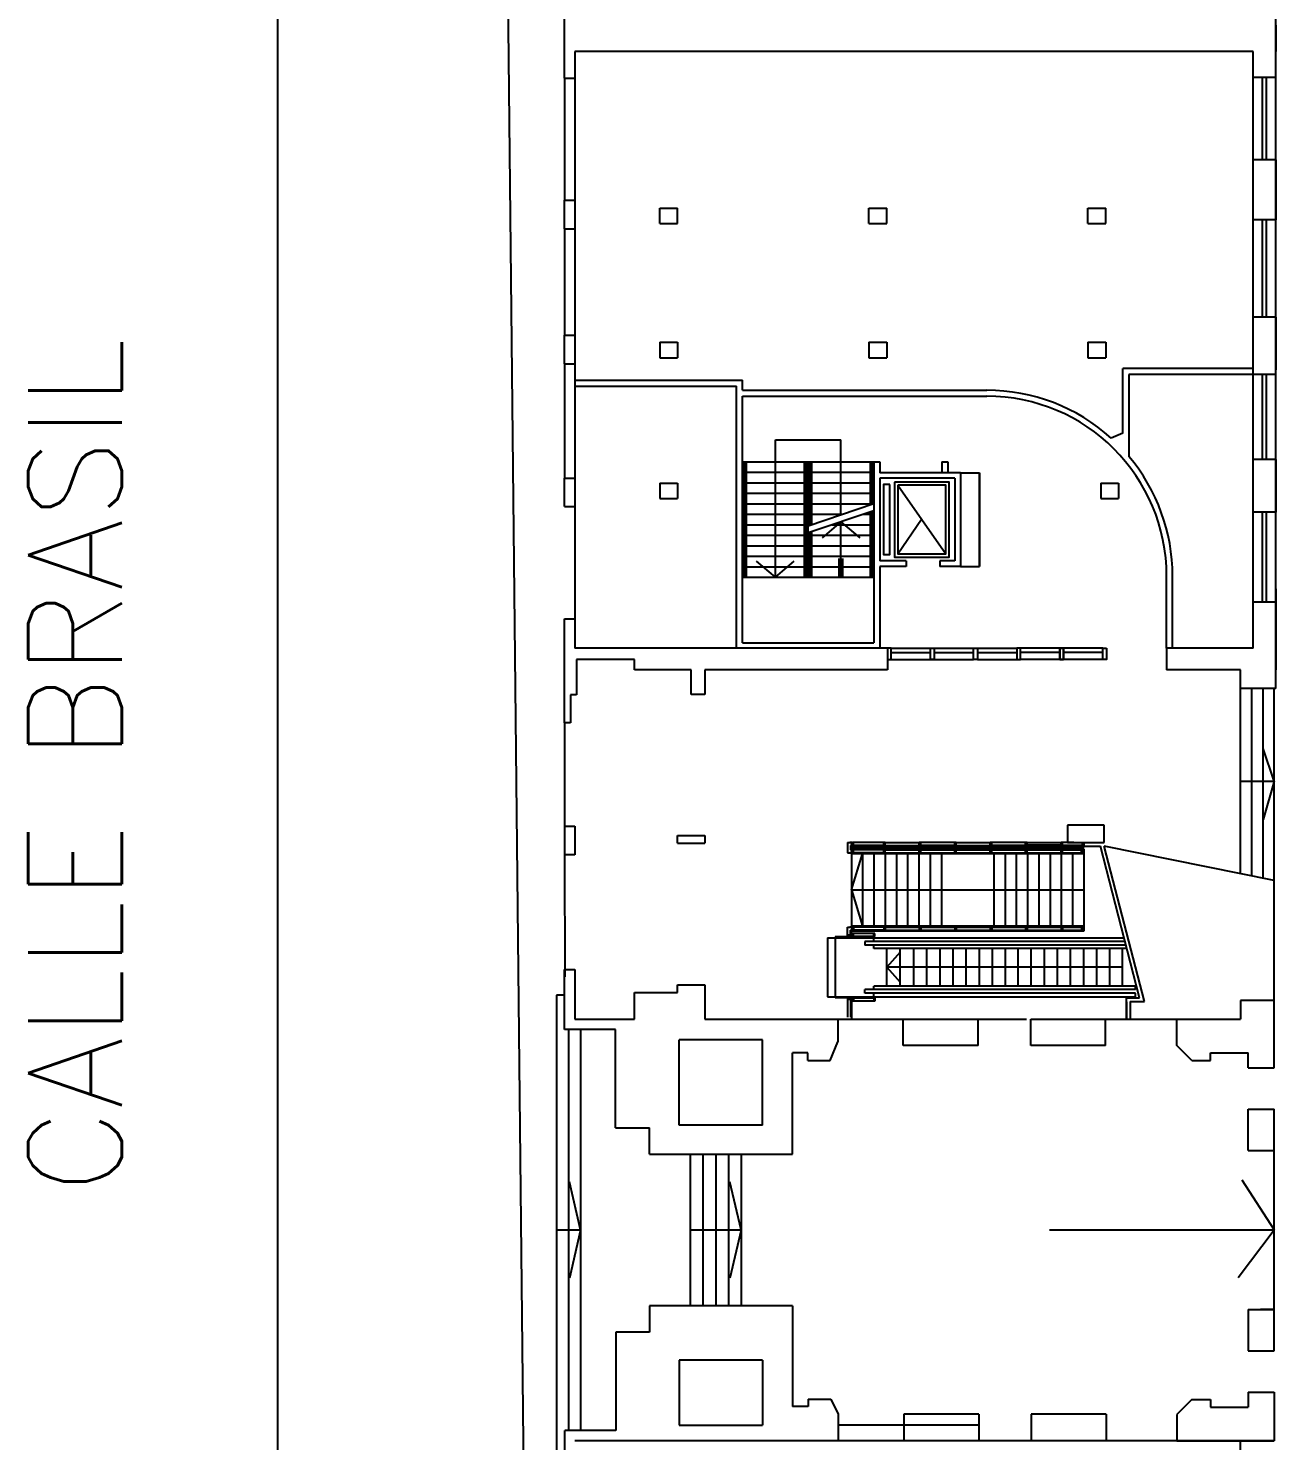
# Model space of a CAD drawing. Header units: metres. Extents: x -2640 to -492, y 2614 to 2999.
# Drawn here: x -2562.4 to -2495.8, y 2759.6 to 2835 of the extents above; entities that cross this region are included whole.
import ezdxf

# ---------------------------------------------------------------- set-up
doc = ezdxf.new("R2010")
doc.units = ezdxf.units.M
doc.header["$LTSCALE"] = 10
doc.header["$MEASUREMENT"] = 0
for name, color, linetype in [('02', 2, 'CONTINUOUS'), ('A-CARP', 4, 'CONTINUOUS'), ('ADIF', 150, 'CONTINUOUS'), ('CALLES', 2, 'CONTINUOUS'), ('CARPINTERIA', 2, 'CONTINUOUS'), ('EDIFICIOS', 4, 'CONTINUOUS'), ('ESCALERA', 4, 'CONTINUOUS'), ('HORM', 3, 'CONTINUOUS'), ('LINE_02', 2, 'CONTINUOUS'), ('MUROS-NUEVOS', 3, 'CONTINUOUS'), ('MUROS1', 12, 'CONTINUOUS'), ('TEXT-03', 3, 'CONTINUOUS'), ('VISTA', 2, 'CONTINUOUS')]:
    doc.layers.add(name, color=color, linetype=linetype)
doc.styles.add('ROMANS', font='romans.shx')

msp = doc.modelspace()

# ---------------------------------------------------------------- linework, layer by layer
at = {"layer": '02'}
for p, q in [((-2506.043, 2791.319), (-2505.175, 2791.319)), ((-2503.082, 2783.223), (-2505.175, 2791.319)), ((-2502.824, 2783.023), (-2504.969, 2791.319)), ((-2495.893, 2789.483), (-2504.969, 2791.319)), ((-2495.893, 2783.083), (-2495.893, 2789.483)), ((-2495.893, 2783.083), (-2495.893, 2788.483)), ((-2503.581, 2783.023), (-2503.581, 2782.083)), ((-2503.581, 2783.023), (-2502.824, 2783.023))]:
    msp.add_line(p, q, dxfattribs=at)
at = {"layer": 'A-CARP', "color": 2}
for points in [[(-2516.54, 2801.877), (-2516.54, 2801.277), (-2516.34, 2801.277), (-2516.34, 2801.877)], [(-2514.04, 2801.877), (-2514.04, 2801.277), (-2514.24, 2801.277), (-2514.24, 2801.877)], [(-2511.74, 2801.877), (-2511.74, 2801.277), (-2511.94, 2801.277), (-2511.94, 2801.877)], [(-2509.64, 2801.877), (-2509.64, 2801.277), (-2509.44, 2801.277), (-2509.44, 2801.877)], [(-2507.34, 2801.877), (-2507.34, 2801.277), (-2507.14, 2801.277), (-2507.14, 2801.877)], [(-2507.14, 2801.877), (-2507.14, 2801.277), (-2507.34, 2801.277), (-2507.34, 2801.877)], [(-2504.84, 2801.877), (-2504.84, 2801.277), (-2505.04, 2801.277), (-2505.04, 2801.877)]]:
    msp.add_lwpolyline(points, close=True, dxfattribs=at)
at = {"layer": 'ADIF'}
msp.add_line((-2534.932, 2661.603), (-2537.006, 2856.904), dxfattribs=at)
at = {"layer": 'CALLES'}
msp.add_line((-2549.086, 2933.697), (-2549.086, 2654.43), dxfattribs=at)
at = {"layer": 'CARPINTERIA'}
for p, q in [((-2496.514, 2827.948), (-2496.514, 2832.348)), ((-2496.314, 2827.948), (-2496.314, 2832.348)), ((-2496.514, 2819.548), (-2496.514, 2824.748)), ((-2496.314, 2819.548), (-2496.314, 2824.748)), ((-2496.514, 2811.948), (-2496.514, 2816.497)), ((-2496.314, 2811.948), (-2496.314, 2816.497)), ((-2496.514, 2804.348), (-2496.514, 2809.148)), ((-2496.314, 2804.348), (-2496.314, 2809.148))]:
    msp.add_line(p, q, dxfattribs=at)
at = {"layer": 'EDIFICIOS'}
for p, q in [((-2495.814, 2832.348), (-2495.814, 2836.748)), ((-2533.783, 2832.309), (-2533.783, 2835.62)), ((-2533.231, 2833.728), (-2533.231, 2832.309)), ((-2497.014, 2833.728), (-2533.231, 2833.728)), ((-2497.014, 2832.348), (-2497.014, 2833.728)), ((-2495.814, 2832.348), (-2497.014, 2832.348)), ((-2533.783, 2832.309), (-2533.231, 2832.309)), ((-2497.014, 2824.748), (-2497.014, 2827.948)), ((-2495.814, 2827.948), (-2497.014, 2827.948)), ((-2497.014, 2824.748), (-2497.014, 2827.948)), ((-2495.814, 2827.948), (-2495.814, 2824.748)), ((-2495.814, 2824.748), (-2495.814, 2827.948)), ((-2533.783, 2824.269), (-2533.783, 2825.791)), ((-2533.783, 2825.791), (-2533.231, 2825.791)), ((-2533.231, 2825.791), (-2533.231, 2824.269)), ((-2528.69, 2825.378), (-2527.737, 2825.378)), ((-2528.69, 2824.553), (-2528.69, 2825.378)), ((-2527.737, 2824.553), (-2527.737, 2825.378)), ((-2517.526, 2824.553), (-2517.526, 2825.378)), ((-2517.526, 2825.378), (-2516.573, 2825.378)), ((-2516.573, 2824.553), (-2516.573, 2825.378)), ((-2505.841, 2825.378), (-2504.888, 2825.378)), ((-2505.841, 2824.553), (-2505.841, 2825.378)), ((-2504.888, 2824.553), (-2504.888, 2825.378)), ((-2533.783, 2824.269), (-2533.231, 2824.269)), ((-2528.69, 2824.553), (-2527.737, 2824.553)), ((-2517.526, 2824.553), (-2516.573, 2824.553)), ((-2505.841, 2824.553), (-2504.888, 2824.553)), ((-2495.814, 2824.748), (-2497.014, 2824.748)), ((-2497.014, 2816.748), (-2497.014, 2819.548)), ((-2495.814, 2819.548), (-2497.014, 2819.548)), ((-2497.014, 2816.497), (-2497.014, 2819.548)), ((-2495.814, 2819.548), (-2495.814, 2816.748)), ((-2495.814, 2816.497), (-2495.814, 2819.548)), ((-2533.783, 2818.587), (-2533.231, 2818.587)), ((-2533.783, 2817.065), (-2533.783, 2818.587)), ((-2533.231, 2818.587), (-2533.231, 2817.065)), ((-2528.69, 2818.211), (-2528.69, 2817.386)), ((-2528.69, 2818.211), (-2527.737, 2818.211)), ((-2527.737, 2818.211), (-2527.737, 2817.386)), ((-2517.526, 2818.211), (-2516.573, 2818.211)), ((-2517.526, 2818.211), (-2517.526, 2817.386)), ((-2516.573, 2818.211), (-2516.573, 2817.386)), ((-2505.841, 2818.211), (-2505.841, 2817.386)), ((-2505.841, 2818.211), (-2504.888, 2818.211)), ((-2504.888, 2818.211), (-2504.888, 2817.386)), ((-2528.69, 2817.386), (-2527.737, 2817.386)), ((-2517.526, 2817.386), (-2516.573, 2817.386)), ((-2505.841, 2817.386), (-2504.888, 2817.386)), ((-2533.783, 2817.065), (-2533.231, 2817.065)), ((-2495.814, 2816.497), (-2497.014, 2816.497)), ((-2497.014, 2809.148), (-2497.014, 2811.948)), ((-2497.014, 2809.148), (-2497.014, 2811.948)), ((-2495.814, 2811.948), (-2495.814, 2809.148)), ((-2495.814, 2809.148), (-2495.814, 2811.948)), ((-2533.783, 2809.443), (-2533.783, 2810.965)), ((-2533.783, 2810.965), (-2533.231, 2810.965)), ((-2533.231, 2810.965), (-2533.231, 2809.443)), ((-2528.69, 2810.694), (-2527.737, 2810.694)), ((-2528.69, 2810.694), (-2528.69, 2809.869)), ((-2527.737, 2810.694), (-2527.737, 2809.869)), ((-2505.153, 2810.694), (-2504.2, 2810.694)), ((-2505.153, 2810.694), (-2505.153, 2809.869)), ((-2504.2, 2810.694), (-2504.2, 2809.869)), ((-2528.69, 2809.869), (-2527.737, 2809.869)), ((-2505.153, 2809.869), (-2504.2, 2809.869)), ((-2533.783, 2809.443), (-2533.231, 2809.443)), ((-2495.814, 2809.148), (-2497.014, 2809.148)), ((-2495.814, 2805.053), (-2495.814, 2800.729)), ((-2495.814, 2804.348), (-2497.014, 2804.348)), ((-2497.014, 2801.877), (-2497.014, 2804.348)), ((-2495.814, 2804.348), (-2495.814, 2801.548)), ((-2495.814, 2799.729), (-2495.814, 2804.348)), ((-2533.773, 2803.447), (-2533.231, 2803.447)), ((-2533.773, 2797.908), (-2533.773, 2803.447)), ((-2533.231, 2803.447), (-2533.231, 2801.877)), ((-2516.54, 2801.877), (-2533.231, 2801.877)), ((-2516.54, 2801.877), (-2516.54, 2800.729)), ((-2497.014, 2801.877), (-2501.64, 2801.877)), ((-2501.64, 2801.877), (-2501.64, 2800.729)), ((-2530.045, 2801.287), (-2533.129, 2801.287)), ((-2533.129, 2801.287), (-2533.129, 2799.403)), ((-2530.045, 2800.729), (-2530.045, 2801.287)), ((-2527.015, 2800.729), (-2530.045, 2800.729)), ((-2527.015, 2799.41), (-2527.015, 2800.729)), ((-2526.285, 2800.729), (-2526.285, 2799.41)), ((-2516.54, 2800.729), (-2526.285, 2800.729)), ((-2497.693, 2800.729), (-2501.64, 2800.729)), ((-2497.693, 2799.729), (-2497.693, 2800.729)), ((-2533.129, 2799.403), (-2533.453, 2799.403)), ((-2533.453, 2799.403), (-2533.453, 2797.908)), ((-2526.285, 2799.41), (-2527.015, 2799.41)), ((-2495.814, 2799.729), (-2497.693, 2799.729)), ((-2533.773, 2797.908), (-2533.783, 2792.379)), ((-2533.453, 2797.908), (-2533.773, 2797.908)), ((-2504.969, 2792.439), (-2506.929, 2792.439)), ((-2506.929, 2792.439), (-2506.929, 2791.519)), ((-2504.969, 2791.519), (-2504.969, 2792.439)), ((-2533.783, 2792.379), (-2533.231, 2792.379)), ((-2533.783, 2792.379), (-2533.783, 2790.857)), ((-2533.231, 2792.379), (-2533.231, 2790.857)), ((-2527.745, 2791.474), (-2527.745, 2791.892)), ((-2527.745, 2791.892), (-2526.285, 2791.892)), ((-2526.285, 2791.892), (-2526.285, 2791.474)), ((-2527.745, 2791.474), (-2526.285, 2791.474)), ((-2506.929, 2791.519), (-2504.969, 2791.519)), ((-2533.231, 2790.857), (-2533.783, 2790.857)), ((-2533.783, 2790.857), (-2533.767, 2784.352)), ((-2533.768, 2784.738), (-2533.218, 2784.738)), ((-2533.768, 2781.529), (-2533.768, 2784.738)), ((-2533.218, 2784.738), (-2533.218, 2782.083)), ((-2530.041, 2783.507), (-2527.746, 2783.507)), ((-2530.041, 2782.083), (-2530.041, 2783.507)), ((-2527.746, 2783.507), (-2527.746, 2783.924)), ((-2527.746, 2783.924), (-2526.285, 2783.924)), ((-2526.285, 2783.924), (-2526.285, 2782.083)), ((-2497.693, 2783.083), (-2497.693, 2782.083)), ((-2495.893, 2783.083), (-2497.693, 2783.083)), ((-2495.893, 2783.083), (-2497.693, 2783.083)), ((-2495.893, 2779.483), (-2495.893, 2783.083)), ((-2533.218, 2782.083), (-2530.041, 2782.083)), ((-2526.285, 2782.083), (-2509.126, 2782.083)), ((-2519.193, 2782.083), (-2519.193, 2780.883)), ((-2515.693, 2780.683), (-2515.693, 2782.083)), ((-2515.693, 2780.683), (-2515.693, 2782.083)), ((-2511.693, 2780.683), (-2511.693, 2782.083)), ((-2508.893, 2782.083), (-2501.093, 2782.083)), ((-2508.893, 2780.683), (-2508.893, 2782.083)), ((-2504.893, 2780.683), (-2504.893, 2782.083)), ((-2501.093, 2782.083), (-2497.693, 2782.083)), ((-2501.093, 2780.683), (-2501.093, 2782.083)), ((-2495.893, 2779.483), (-2495.893, 2782.083)), ((-2531.046, 2781.529), (-2533.768, 2781.529)), ((-2531.046, 2776.283), (-2531.046, 2781.529)), ((-2527.656, 2776.42), (-2527.656, 2780.983)), ((-2523.21, 2780.983), (-2527.656, 2780.983)), ((-2523.21, 2776.42), (-2523.21, 2780.983)), ((-2519.593, 2779.883), (-2519.193, 2780.883)), ((-2511.693, 2780.683), (-2515.693, 2780.683)), ((-2504.893, 2780.683), (-2508.893, 2780.683)), ((-2500.293, 2779.883), (-2501.093, 2780.683)), ((-2521.61, 2774.883), (-2521.61, 2780.283)), ((-2520.793, 2780.283), (-2521.61, 2780.283)), ((-2520.793, 2779.883), (-2520.793, 2780.283)), ((-2520.793, 2779.883), (-2519.593, 2779.883)), ((-2500.293, 2779.883), (-2499.293, 2779.883)), ((-2499.293, 2779.883), (-2499.293, 2780.283)), ((-2499.293, 2780.283), (-2497.293, 2780.283)), ((-2497.293, 2779.483), (-2497.293, 2780.283)), ((-2497.293, 2779.483), (-2495.893, 2779.483)), ((-2497.293, 2777.283), (-2495.893, 2777.283)), ((-2497.293, 2775.083), (-2497.293, 2777.283)), ((-2495.893, 2775.083), (-2495.893, 2777.283)), ((-2531.046, 2776.283), (-2529.246, 2776.283)), ((-2529.246, 2774.883), (-2529.246, 2776.283)), ((-2523.21, 2776.42), (-2527.656, 2776.42)), ((-2497.293, 2775.083), (-2495.893, 2775.083)), ((-2529.246, 2774.883), (-2521.61, 2774.883)), ((-2529.245, 2766.783), (-2529.245, 2765.383)), ((-2521.61, 2766.783), (-2529.245, 2766.783)), ((-2521.61, 2766.783), (-2521.61, 2761.406)), ((-2497.292, 2766.583), (-2495.892, 2766.583)), ((-2497.292, 2766.583), (-2497.292, 2764.383)), ((-2495.892, 2766.583), (-2496.624, 2766.583)), ((-2495.892, 2764.383), (-2495.892, 2766.583)), ((-2531.045, 2765.383), (-2531.045, 2760.138)), ((-2529.245, 2765.383), (-2531.045, 2765.383)), ((-2527.655, 2763.883), (-2527.655, 2760.42)), ((-2523.21, 2763.883), (-2527.655, 2763.883)), ((-2523.21, 2763.883), (-2523.21, 2760.42)), ((-2497.292, 2764.383), (-2495.892, 2764.383)), ((-2521.609, 2761.612), (-2521.609, 2761.406)), ((-2520.769, 2761.806), (-2520.769, 2761.406)), ((-2520.769, 2761.806), (-2519.569, 2761.806)), ((-2519.569, 2761.806), (-2519.169, 2761.006)), ((-2500.293, 2761.783), (-2501.093, 2760.983)), ((-2500.293, 2761.783), (-2499.293, 2761.783)), ((-2500.292, 2761.783), (-2499.292, 2761.783)), ((-2499.292, 2761.783), (-2499.292, 2761.383)), ((-2497.292, 2762.183), (-2495.892, 2762.183)), ((-2497.292, 2762.183), (-2497.292, 2761.383)), ((-2495.892, 2762.183), (-2495.892, 2759.583)), ((-2520.769, 2761.406), (-2521.61, 2761.406)), ((-2519.169, 2761.006), (-2519.169, 2759.606)), ((-2515.669, 2761.006), (-2515.669, 2759.606)), ((-2511.669, 2761.006), (-2515.669, 2761.006)), ((-2515.669, 2761.006), (-2515.669, 2759.606)), ((-2511.669, 2761.006), (-2511.669, 2759.606)), ((-2508.869, 2761.006), (-2508.869, 2759.606)), ((-2504.869, 2761.006), (-2508.869, 2761.006)), ((-2504.869, 2761.006), (-2504.869, 2759.606)), ((-2501.093, 2760.983), (-2501.093, 2759.583)), ((-2501.093, 2760.983), (-2501.093, 2759.583)), ((-2499.292, 2761.383), (-2497.292, 2761.383)), ((-2533.767, 2756.929), (-2533.767, 2760.138)), ((-2531.045, 2760.138), (-2533.767, 2760.138)), ((-2527.655, 2760.42), (-2523.21, 2760.42)), ((-2511.669, 2760.408), (-2519.169, 2760.408)), ((-2495.892, 2759.583), (-2533.217, 2759.583)), ((-2497.692, 2759.583), (-2533.217, 2759.583)), ((-2501.092, 2759.583), (-2495.892, 2759.583)), ((-2501.092, 2759.583), (-2495.892, 2759.583)), ((-2501.092, 2759.583), (-2497.692, 2759.583)), ((-2501.092, 2759.583), (-2497.692, 2759.583)), ((-2497.692, 2758.583), (-2497.692, 2759.583))]:
    msp.add_line(p, q, dxfattribs=at)
at = {"layer": 'EDIFICIOS', "color": 3}
for p, q in [((-2533.231, 2816.197), (-2524.269, 2816.197)), ((-2533.231, 2815.877), (-2524.589, 2815.877)), ((-2524.589, 2815.651), (-2524.589, 2815.877)), ((-2524.269, 2815.651), (-2524.269, 2816.197)), ((-2524.589, 2801.877), (-2524.589, 2815.651)), ((-2524.269, 2802.171), (-2524.269, 2815.331)), ((-2517.269, 2811.831), (-2517.269, 2802.171)), ((-2517.269, 2811.831), (-2516.949, 2811.831)), ((-2516.949, 2811.831), (-2516.949, 2811.251)), ((-2512.649, 2811.251), (-2516.949, 2811.251)), ((-2513.63, 2811.831), (-2513.31, 2811.831)), ((-2513.63, 2811.831), (-2513.63, 2811.251)), ((-2513.31, 2811.831), (-2513.31, 2811.251)), ((-2512.649, 2811.251), (-2512.649, 2806.251)), ((-2511.627, 2811.251), (-2511.627, 2806.251)), ((-2511.627, 2806.251), (-2511.627, 2811.251)), ((-2512.949, 2810.951), (-2516.949, 2810.951)), ((-2516.949, 2810.951), (-2516.949, 2806.551)), ((-2512.949, 2810.951), (-2512.949, 2806.551)), ((-2515.549, 2806.551), (-2516.949, 2806.551)), ((-2515.549, 2806.251), (-2516.949, 2806.251)), ((-2516.949, 2806.251), (-2516.949, 2801.877)), ((-2515.549, 2806.551), (-2515.549, 2806.251)), ((-2512.949, 2806.551), (-2513.749, 2806.551)), ((-2513.749, 2806.551), (-2513.749, 2806.251)), ((-2512.649, 2806.251), (-2513.749, 2806.251)), ((-2512.649, 2806.251), (-2511.627, 2806.251)), ((-2524.269, 2802.171), (-2517.269, 2802.171))]:
    msp.add_line(p, q, dxfattribs=at)
at = {"layer": 'EDIFICIOS', "color": 2}
for p, q in [((-2506.043, 2791.319), (-2506.043, 2791.519)), ((-2503.781, 2782.083), (-2503.781, 2783.223)), ((-2503.781, 2783.223), (-2503.082, 2783.223)), ((-2503.781, 2783.018), (-2503.781, 2782.083))]:
    msp.add_line(p, q, dxfattribs=at)
at = {"layer": 'ESCALERA', "color": 1}
for p, q in [((-2522.519, 2813.008), (-2519.019, 2813.008)), ((-2522.519, 2805.671), (-2522.519, 2813.008)), ((-2519.019, 2808.997), (-2519.019, 2813.008)), ((-2524.269, 2811.831), (-2517.269, 2811.831)), ((-2524.269, 2811.271), (-2524.169, 2811.271)), ((-2524.169, 2805.671), (-2524.169, 2811.831)), ((-2524.069, 2805.671), (-2524.069, 2811.831)), ((-2524.069, 2811.271), (-2520.969, 2811.271)), ((-2520.969, 2805.671), (-2520.969, 2811.831)), ((-2520.869, 2805.671), (-2520.869, 2811.831)), ((-2520.869, 2811.271), (-2520.669, 2811.271)), ((-2520.769, 2805.671), (-2520.769, 2811.831)), ((-2520.669, 2808.437), (-2520.669, 2811.831)), ((-2520.569, 2808.471), (-2520.569, 2811.831)), ((-2520.569, 2811.271), (-2517.469, 2811.271)), ((-2517.469, 2811.831), (-2517.469, 2809.523)), ((-2517.369, 2811.831), (-2517.369, 2809.557)), ((-2517.369, 2811.271), (-2517.269, 2811.271)), ((-2524.269, 2810.711), (-2524.169, 2810.711)), ((-2524.069, 2810.711), (-2520.969, 2810.711)), ((-2520.869, 2810.711), (-2520.669, 2810.711)), ((-2520.569, 2810.711), (-2517.469, 2810.711)), ((-2517.369, 2810.711), (-2517.269, 2810.711)), ((-2524.269, 2810.151), (-2524.169, 2810.151)), ((-2524.069, 2810.151), (-2520.969, 2810.151)), ((-2520.869, 2810.151), (-2520.669, 2810.151)), ((-2520.569, 2810.151), (-2517.469, 2810.151)), ((-2517.369, 2810.151), (-2517.269, 2810.151)), ((-2524.269, 2809.591), (-2524.169, 2809.591)), ((-2524.269, 2809.031), (-2524.169, 2809.031)), ((-2524.069, 2809.591), (-2520.969, 2809.591)), ((-2524.069, 2809.031), (-2520.969, 2809.031)), ((-2520.869, 2809.591), (-2520.669, 2809.591)), ((-2520.869, 2809.031), (-2520.669, 2809.031)), ((-2517.269, 2809.591), (-2520.769, 2808.403)), ((-2517.269, 2809.223), (-2520.769, 2808.036)), ((-2520.569, 2809.591), (-2517.469, 2809.591)), ((-2520.569, 2809.031), (-2518.919, 2809.031)), ((-2517.837, 2809.031), (-2517.469, 2809.031)), ((-2517.469, 2809.156), (-2517.469, 2805.671)), ((-2517.369, 2809.591), (-2517.269, 2809.591)), ((-2517.369, 2809.189), (-2517.369, 2805.671)), ((-2517.369, 2809.031), (-2517.269, 2809.031)), ((-2524.269, 2808.471), (-2524.169, 2808.471)), ((-2524.069, 2808.471), (-2520.969, 2808.471)), ((-2520.869, 2808.471), (-2520.669, 2808.471)), ((-2519.487, 2808.471), (-2517.469, 2808.471)), ((-2519.019, 2805.671), (-2519.019, 2808.629)), ((-2517.369, 2808.471), (-2517.269, 2808.471)), ((-2524.269, 2807.911), (-2524.169, 2807.911)), ((-2524.069, 2807.911), (-2520.969, 2807.911)), ((-2520.869, 2807.911), (-2520.669, 2807.911)), ((-2520.669, 2805.671), (-2520.669, 2808.069)), ((-2520.569, 2805.671), (-2520.569, 2808.103)), ((-2520.569, 2807.911), (-2517.469, 2807.911)), ((-2517.369, 2807.911), (-2517.269, 2807.911)), ((-2524.269, 2807.351), (-2524.169, 2807.351)), ((-2524.269, 2806.791), (-2524.169, 2806.791)), ((-2524.069, 2807.351), (-2520.969, 2807.351)), ((-2524.069, 2806.791), (-2520.969, 2806.791)), ((-2520.869, 2807.351), (-2520.669, 2807.351)), ((-2520.869, 2806.791), (-2520.669, 2806.791)), ((-2520.569, 2807.351), (-2517.469, 2807.351)), ((-2520.569, 2806.791), (-2517.469, 2806.791)), ((-2517.369, 2807.351), (-2517.269, 2807.351)), ((-2517.369, 2806.791), (-2517.269, 2806.791)), ((-2524.269, 2806.231), (-2524.169, 2806.231)), ((-2524.069, 2806.231), (-2520.969, 2806.231)), ((-2520.869, 2806.231), (-2520.669, 2806.231)), ((-2520.569, 2806.231), (-2517.469, 2806.231)), ((-2519.119, 2805.671), (-2519.119, 2806.671)), ((-2518.919, 2805.671), (-2518.919, 2806.671)), ((-2517.369, 2806.231), (-2517.269, 2806.231)), ((-2524.269, 2805.671), (-2517.269, 2805.671)), ((-2497.693, 2789.847), (-2497.693, 2799.729)), ((-2497.093, 2789.726), (-2497.093, 2799.729)), ((-2496.493, 2789.604), (-2496.493, 2799.729)), ((-2495.893, 2789.483), (-2495.893, 2799.729)), ((-2497.693, 2794.788), (-2495.893, 2794.788)), ((-2518.669, 2791.519), (-2518.432, 2791.519)), ((-2518.669, 2791.519), (-2518.669, 2790.968)), ((-2518.669, 2790.968), (-2518.432, 2790.968)), ((-2518.432, 2791.519), (-2518.552, 2791.519)), ((-2518.432, 2790.968), (-2518.552, 2790.968)), ((-2518.432, 2791.359), (-2518.509, 2791.359)), ((-2518.509, 2791.359), (-2518.432, 2791.359)), ((-2518.509, 2791.359), (-2518.509, 2791.128)), ((-2518.432, 2791.128), (-2518.509, 2791.128)), ((-2518.509, 2791.128), (-2518.432, 2791.128)), ((-2518.463, 2791.283), (-2506.043, 2791.283)), ((-2518.463, 2791.283), (-2518.463, 2791.128)), ((-2506.063, 2791.183), (-2518.463, 2791.183)), ((-2518.463, 2790.968), (-2518.463, 2790.913)), ((-2506.063, 2790.913), (-2518.463, 2790.913)), ((-2518.463, 2790.913), (-2518.463, 2787.053)), ((-2518.432, 2791.359), (-2518.432, 2791.519)), ((-2518.432, 2791.509), (-2518.412, 2791.509)), ((-2518.432, 2791.369), (-2518.412, 2791.369)), ((-2518.432, 2790.968), (-2518.432, 2791.128)), ((-2518.432, 2791.118), (-2518.412, 2791.118)), ((-2518.432, 2790.978), (-2518.412, 2790.978)), ((-2518.412, 2791.519), (-2518.412, 2791.359)), ((-2518.372, 2791.519), (-2518.412, 2791.519)), ((-2518.412, 2791.359), (-2518.372, 2791.359)), ((-2518.412, 2791.128), (-2518.412, 2790.968)), ((-2518.372, 2791.128), (-2518.412, 2791.128)), ((-2518.412, 2790.968), (-2518.372, 2790.968)), ((-2518.372, 2791.359), (-2518.372, 2791.519)), ((-2518.352, 2791.509), (-2518.372, 2791.509)), ((-2518.352, 2791.369), (-2518.372, 2791.369)), ((-2518.372, 2790.968), (-2518.372, 2791.128)), ((-2518.352, 2791.118), (-2518.372, 2791.118)), ((-2518.352, 2790.978), (-2518.372, 2790.978)), ((-2516.738, 2791.519), (-2518.352, 2791.519)), ((-2518.352, 2791.359), (-2518.352, 2791.519)), ((-2516.738, 2791.359), (-2518.352, 2791.359)), ((-2516.738, 2791.128), (-2518.352, 2791.128)), ((-2518.352, 2790.968), (-2518.352, 2791.128)), ((-2516.738, 2790.968), (-2518.352, 2790.968)), ((-2517.863, 2790.913), (-2517.863, 2787.053)), ((-2517.263, 2790.913), (-2517.263, 2787.053)), ((-2516.738, 2791.359), (-2516.738, 2791.519)), ((-2516.718, 2791.509), (-2516.738, 2791.509)), ((-2516.718, 2791.369), (-2516.738, 2791.369)), ((-2516.738, 2790.968), (-2516.738, 2791.128)), ((-2516.718, 2791.118), (-2516.738, 2791.118)), ((-2516.718, 2790.978), (-2516.738, 2790.978)), ((-2516.718, 2791.519), (-2516.718, 2791.359)), ((-2516.678, 2791.519), (-2516.718, 2791.519)), ((-2516.718, 2791.359), (-2516.678, 2791.359)), ((-2516.718, 2791.128), (-2516.718, 2790.968)), ((-2516.678, 2791.128), (-2516.718, 2791.128)), ((-2516.718, 2790.968), (-2516.678, 2790.968)), ((-2516.678, 2791.359), (-2516.678, 2791.519)), ((-2516.658, 2791.509), (-2516.678, 2791.509)), ((-2516.658, 2791.369), (-2516.678, 2791.369)), ((-2516.678, 2790.968), (-2516.678, 2791.128)), ((-2516.658, 2791.118), (-2516.678, 2791.118)), ((-2516.658, 2790.978), (-2516.678, 2790.978)), ((-2516.663, 2790.913), (-2516.663, 2787.053)), ((-2516.658, 2791.519), (-2514.845, 2791.519)), ((-2516.658, 2791.359), (-2516.658, 2791.519)), ((-2516.658, 2791.359), (-2516.658, 2791.519)), ((-2516.658, 2791.359), (-2514.845, 2791.359)), ((-2516.658, 2791.128), (-2514.845, 2791.128)), ((-2516.658, 2790.968), (-2516.658, 2791.128)), ((-2516.658, 2790.968), (-2516.658, 2791.128)), ((-2516.658, 2790.968), (-2514.845, 2790.968)), ((-2516.063, 2790.913), (-2516.063, 2787.053)), ((-2515.463, 2790.913), (-2515.463, 2787.053)), ((-2514.863, 2790.913), (-2514.863, 2787.053)), ((-2514.845, 2791.359), (-2514.845, 2791.519)), ((-2514.825, 2791.509), (-2514.845, 2791.509)), ((-2514.825, 2791.369), (-2514.845, 2791.369)), ((-2514.845, 2790.968), (-2514.845, 2791.128)), ((-2514.825, 2791.118), (-2514.845, 2791.118)), ((-2514.825, 2790.978), (-2514.845, 2790.978)), ((-2514.825, 2791.519), (-2514.825, 2791.359)), ((-2514.785, 2791.519), (-2514.825, 2791.519)), ((-2514.825, 2791.519), (-2514.825, 2791.359)), ((-2514.785, 2791.519), (-2514.825, 2791.519)), ((-2514.825, 2791.359), (-2514.785, 2791.359)), ((-2514.825, 2791.359), (-2514.785, 2791.359)), ((-2514.825, 2791.128), (-2514.825, 2790.968)), ((-2514.785, 2791.128), (-2514.825, 2791.128)), ((-2514.825, 2790.968), (-2514.785, 2790.968)), ((-2514.785, 2791.359), (-2514.785, 2791.519)), ((-2514.785, 2791.359), (-2514.785, 2791.519)), ((-2514.765, 2791.509), (-2514.785, 2791.509)), ((-2514.765, 2791.509), (-2514.785, 2791.509)), ((-2514.765, 2791.369), (-2514.785, 2791.369)), ((-2514.765, 2791.369), (-2514.785, 2791.369)), ((-2514.785, 2790.968), (-2514.785, 2791.128)), ((-2514.765, 2791.118), (-2514.785, 2791.118)), ((-2514.765, 2790.978), (-2514.785, 2790.978)), ((-2512.951, 2791.519), (-2514.765, 2791.519)), ((-2514.765, 2791.359), (-2514.765, 2791.519)), ((-2514.765, 2791.359), (-2514.765, 2791.519)), ((-2514.765, 2791.359), (-2514.765, 2791.519)), ((-2512.951, 2791.359), (-2514.765, 2791.359)), ((-2514.765, 2791.128), (-2512.951, 2791.128)), ((-2514.765, 2790.968), (-2514.765, 2791.128)), ((-2514.765, 2790.968), (-2514.765, 2791.128)), ((-2514.765, 2790.968), (-2512.951, 2790.968)), ((-2514.263, 2790.913), (-2514.263, 2787.053)), ((-2513.663, 2790.913), (-2513.663, 2787.053)), ((-2512.951, 2791.359), (-2512.951, 2791.519)), ((-2512.931, 2791.509), (-2512.951, 2791.509)), ((-2512.931, 2791.369), (-2512.951, 2791.369)), ((-2512.951, 2790.968), (-2512.951, 2791.128)), ((-2512.931, 2791.118), (-2512.951, 2791.118)), ((-2512.931, 2790.978), (-2512.951, 2790.978)), ((-2512.931, 2791.519), (-2512.931, 2791.359)), ((-2512.891, 2791.519), (-2512.931, 2791.519)), ((-2512.931, 2791.359), (-2512.891, 2791.359)), ((-2512.931, 2791.128), (-2512.931, 2790.968)), ((-2512.891, 2791.128), (-2512.931, 2791.128)), ((-2512.931, 2790.968), (-2512.891, 2790.968)), ((-2512.891, 2791.359), (-2512.891, 2791.519)), ((-2512.871, 2791.509), (-2512.891, 2791.509)), ((-2512.871, 2791.369), (-2512.891, 2791.369)), ((-2512.891, 2790.968), (-2512.891, 2791.128)), ((-2512.871, 2791.118), (-2512.891, 2791.118)), ((-2512.871, 2790.978), (-2512.891, 2790.978)), ((-2512.871, 2791.519), (-2511.057, 2791.519)), ((-2512.871, 2791.359), (-2512.871, 2791.519)), ((-2512.871, 2791.359), (-2512.871, 2791.519)), ((-2512.871, 2791.359), (-2511.057, 2791.359)), ((-2512.871, 2791.128), (-2511.057, 2791.128)), ((-2512.871, 2790.968), (-2512.871, 2791.128)), ((-2512.871, 2790.968), (-2512.871, 2791.128)), ((-2512.871, 2790.968), (-2511.057, 2790.968)), ((-2511.057, 2791.359), (-2511.057, 2791.519)), ((-2511.037, 2791.509), (-2511.057, 2791.509)), ((-2511.037, 2791.369), (-2511.057, 2791.369)), ((-2511.057, 2790.968), (-2511.057, 2791.128)), ((-2511.037, 2791.118), (-2511.057, 2791.118)), ((-2511.037, 2790.978), (-2511.057, 2790.978)), ((-2511.037, 2791.519), (-2511.037, 2791.359)), ((-2510.997, 2791.519), (-2511.037, 2791.519)), ((-2511.037, 2791.519), (-2511.037, 2791.359)), ((-2510.997, 2791.519), (-2511.037, 2791.519)), ((-2511.037, 2791.359), (-2510.997, 2791.359)), ((-2511.037, 2791.359), (-2510.997, 2791.359)), ((-2511.037, 2791.128), (-2511.037, 2790.968)), ((-2510.997, 2791.128), (-2511.037, 2791.128)), ((-2511.037, 2790.968), (-2510.997, 2790.968)), ((-2510.997, 2791.359), (-2510.997, 2791.519)), ((-2510.997, 2791.359), (-2510.997, 2791.519)), ((-2510.977, 2791.509), (-2510.997, 2791.509)), ((-2510.977, 2791.509), (-2510.997, 2791.509)), ((-2510.977, 2791.369), (-2510.997, 2791.369)), ((-2510.977, 2791.369), (-2510.997, 2791.369)), ((-2510.997, 2790.968), (-2510.997, 2791.128)), ((-2510.977, 2791.118), (-2510.997, 2791.118)), ((-2510.977, 2790.978), (-2510.997, 2790.978)), ((-2509.164, 2791.519), (-2510.977, 2791.519)), ((-2510.977, 2791.359), (-2510.977, 2791.519)), ((-2510.977, 2791.359), (-2510.977, 2791.519)), ((-2510.977, 2791.359), (-2510.977, 2791.519)), ((-2509.164, 2791.359), (-2510.977, 2791.359)), ((-2510.977, 2791.128), (-2509.164, 2791.128)), ((-2510.977, 2790.968), (-2510.977, 2791.128)), ((-2510.977, 2790.968), (-2510.977, 2791.128)), ((-2510.977, 2790.968), (-2509.164, 2790.968)), ((-2510.863, 2790.913), (-2510.863, 2787.053)), ((-2510.263, 2790.913), (-2510.263, 2787.053)), ((-2509.663, 2790.913), (-2509.663, 2787.053)), ((-2509.164, 2791.359), (-2509.164, 2791.519)), ((-2509.144, 2791.509), (-2509.164, 2791.509)), ((-2509.144, 2791.369), (-2509.164, 2791.369)), ((-2509.164, 2790.968), (-2509.164, 2791.128)), ((-2509.144, 2791.118), (-2509.164, 2791.118)), ((-2509.144, 2790.978), (-2509.164, 2790.978)), ((-2509.144, 2791.519), (-2509.144, 2791.359)), ((-2509.104, 2791.519), (-2509.144, 2791.519)), ((-2509.144, 2791.359), (-2509.104, 2791.359)), ((-2509.144, 2791.128), (-2509.144, 2790.968)), ((-2509.104, 2791.128), (-2509.144, 2791.128)), ((-2509.144, 2790.968), (-2509.104, 2790.968)), ((-2509.104, 2791.359), (-2509.104, 2791.519)), ((-2509.084, 2791.509), (-2509.104, 2791.509)), ((-2509.084, 2791.369), (-2509.104, 2791.369)), ((-2509.104, 2790.968), (-2509.104, 2791.128)), ((-2509.084, 2791.118), (-2509.104, 2791.118)), ((-2509.084, 2790.978), (-2509.104, 2790.978)), ((-2509.084, 2791.519), (-2507.27, 2791.519)), ((-2509.084, 2791.359), (-2509.084, 2791.519)), ((-2509.084, 2791.359), (-2509.084, 2791.519)), ((-2507.27, 2791.373), (-2509.084, 2791.373)), ((-2509.084, 2791.359), (-2507.27, 2791.359)), ((-2509.084, 2791.128), (-2507.27, 2791.128)), ((-2509.084, 2790.968), (-2509.084, 2791.128)), ((-2509.084, 2790.968), (-2509.084, 2791.128)), ((-2509.084, 2790.968), (-2507.27, 2790.968)), ((-2509.063, 2790.913), (-2509.063, 2787.053)), ((-2508.463, 2790.913), (-2508.463, 2787.053)), ((-2507.863, 2790.913), (-2507.863, 2787.053)), ((-2507.27, 2791.359), (-2507.27, 2791.519)), ((-2507.25, 2791.509), (-2507.27, 2791.509)), ((-2507.25, 2791.369), (-2507.27, 2791.369)), ((-2507.27, 2790.968), (-2507.27, 2791.128)), ((-2507.25, 2791.118), (-2507.27, 2791.118)), ((-2507.25, 2790.978), (-2507.27, 2790.978)), ((-2507.263, 2790.913), (-2507.263, 2787.053)), ((-2507.25, 2791.519), (-2507.25, 2791.359)), ((-2507.21, 2791.519), (-2507.25, 2791.519)), ((-2507.25, 2791.519), (-2507.25, 2791.359)), ((-2507.21, 2791.519), (-2507.25, 2791.519)), ((-2507.25, 2791.359), (-2507.21, 2791.359)), ((-2507.25, 2791.359), (-2507.21, 2791.359)), ((-2507.25, 2791.128), (-2507.25, 2790.968)), ((-2507.21, 2791.128), (-2507.25, 2791.128)), ((-2507.25, 2790.968), (-2507.21, 2790.968)), ((-2507.21, 2791.359), (-2507.21, 2791.519)), ((-2507.21, 2791.359), (-2507.21, 2791.519)), ((-2507.19, 2791.509), (-2507.21, 2791.509)), ((-2507.19, 2791.509), (-2507.21, 2791.509)), ((-2507.19, 2791.369), (-2507.21, 2791.369)), ((-2507.19, 2791.369), (-2507.21, 2791.369)), ((-2507.21, 2790.968), (-2507.21, 2791.128)), ((-2507.19, 2791.118), (-2507.21, 2791.118)), ((-2507.19, 2790.978), (-2507.21, 2790.978)), ((-2507.19, 2791.359), (-2507.19, 2791.519)), ((-2507.19, 2791.359), (-2507.19, 2791.519)), ((-2507.19, 2791.359), (-2507.19, 2791.519)), ((-2506.599, 2791.519), (-2507.19, 2791.519)), ((-2506.123, 2791.359), (-2507.19, 2791.359)), ((-2507.19, 2790.968), (-2507.19, 2791.128)), ((-2507.19, 2790.968), (-2507.19, 2791.128)), ((-2507.19, 2791.128), (-2506.178, 2791.128)), ((-2507.19, 2790.968), (-2506.178, 2790.968)), ((-2506.663, 2790.913), (-2506.663, 2787.053)), ((-2506.178, 2790.968), (-2506.178, 2791.128)), ((-2506.158, 2791.118), (-2506.178, 2791.118)), ((-2506.158, 2790.978), (-2506.178, 2790.978)), ((-2506.158, 2791.128), (-2506.158, 2790.968)), ((-2506.118, 2791.128), (-2506.158, 2791.128)), ((-2506.158, 2790.968), (-2506.118, 2790.968)), ((-2506.123, 2791.359), (-2506.123, 2791.519)), ((-2506.123, 2791.359), (-2506.123, 2791.519)), ((-2506.123, 2791.359), (-2506.123, 2791.519)), ((-2506.123, 2791.509), (-2506.103, 2791.509)), ((-2506.123, 2791.509), (-2506.103, 2791.509)), ((-2506.123, 2791.369), (-2506.103, 2791.369)), ((-2506.123, 2791.369), (-2506.103, 2791.369)), ((-2506.118, 2790.968), (-2506.118, 2791.128)), ((-2506.103, 2791.359), (-2506.103, 2791.519)), ((-2506.103, 2791.519), (-2506.063, 2791.519)), ((-2506.103, 2791.359), (-2506.103, 2791.519)), ((-2506.103, 2791.519), (-2506.063, 2791.519)), ((-2506.063, 2791.359), (-2506.103, 2791.359)), ((-2506.063, 2791.359), (-2506.103, 2791.359)), ((-2506.063, 2791.519), (-2506.063, 2791.359)), ((-2506.063, 2791.519), (-2506.063, 2791.359)), ((-2506.063, 2791.509), (-2506.043, 2791.509)), ((-2506.063, 2791.369), (-2506.043, 2791.369)), ((-2506.063, 2791.183), (-2506.063, 2786.783)), ((-2518.463, 2788.983), (-2506.063, 2788.983)), ((-2519.734, 2786.423), (-2503.909, 2786.423)), ((-2519.734, 2786.423), (-2519.734, 2783.283)), ((-2518.463, 2786.483), (-2519.334, 2786.483)), ((-2519.334, 2786.483), (-2519.334, 2783.223)), ((-2518.669, 2786.998), (-2518.432, 2786.998)), ((-2518.669, 2786.573), (-2518.669, 2786.998)), ((-2518.509, 2786.573), (-2518.669, 2786.573)), ((-2518.669, 2786.553), (-2518.509, 2786.553)), ((-2518.669, 2786.513), (-2518.669, 2786.553)), ((-2518.509, 2786.513), (-2518.669, 2786.513)), ((-2518.659, 2786.553), (-2518.659, 2786.573)), ((-2518.432, 2786.998), (-2518.552, 2786.998)), ((-2518.519, 2786.553), (-2518.519, 2786.573)), ((-2518.432, 2786.838), (-2518.509, 2786.838)), ((-2518.509, 2786.573), (-2518.509, 2786.838)), ((-2518.509, 2786.838), (-2518.432, 2786.838)), ((-2518.509, 2786.553), (-2518.509, 2786.513)), ((-2506.063, 2787.053), (-2518.463, 2787.053)), ((-2518.463, 2786.998), (-2518.463, 2787.053)), ((-2518.463, 2786.783), (-2518.463, 2786.838)), ((-2506.063, 2786.783), (-2518.463, 2786.783)), ((-2518.463, 2786.483), (-2518.463, 2786.783)), ((-2518.432, 2786.998), (-2518.432, 2786.838)), ((-2518.432, 2786.988), (-2518.412, 2786.988)), ((-2518.432, 2786.848), (-2518.412, 2786.848)), ((-2518.412, 2786.838), (-2518.412, 2786.998)), ((-2518.412, 2786.998), (-2518.372, 2786.998)), ((-2518.412, 2786.838), (-2518.412, 2786.998)), ((-2518.412, 2786.998), (-2518.372, 2786.998)), ((-2518.372, 2786.838), (-2518.412, 2786.838)), ((-2518.372, 2786.838), (-2518.412, 2786.838)), ((-2518.412, 2786.654), (-2518.412, 2786.494)), ((-2518.372, 2786.654), (-2518.412, 2786.654)), ((-2518.412, 2786.494), (-2518.372, 2786.494)), ((-2518.372, 2786.998), (-2518.372, 2786.838)), ((-2518.372, 2786.998), (-2518.372, 2786.838)), ((-2518.352, 2786.988), (-2518.372, 2786.988)), ((-2518.352, 2786.988), (-2518.372, 2786.988)), ((-2518.352, 2786.848), (-2518.372, 2786.848)), ((-2518.352, 2786.848), (-2518.372, 2786.848)), ((-2518.372, 2786.494), (-2518.372, 2786.654)), ((-2518.352, 2786.644), (-2518.372, 2786.644)), ((-2518.352, 2786.504), (-2518.372, 2786.504)), ((-2516.738, 2786.998), (-2518.352, 2786.998)), ((-2518.352, 2786.998), (-2518.352, 2786.838)), ((-2518.352, 2786.998), (-2518.352, 2786.838)), ((-2516.738, 2786.838), (-2518.352, 2786.838)), ((-2517.265, 2786.654), (-2518.352, 2786.654)), ((-2518.352, 2786.494), (-2518.352, 2786.654)), ((-2517.265, 2786.494), (-2518.352, 2786.494)), ((-2518.197, 2786.443), (-2518.197, 2786.423)), ((-2518.107, 2786.443), (-2518.197, 2786.443)), ((-2518.177, 2786.494), (-2518.177, 2786.443)), ((-2518.169, 2786.494), (-2518.169, 2786.443)), ((-2518.152, 2786.494), (-2518.152, 2786.443)), ((-2518.135, 2786.494), (-2518.135, 2786.443)), ((-2518.127, 2786.494), (-2518.127, 2786.443)), ((-2518.107, 2786.443), (-2518.107, 2786.423)), ((-2517.51, 2786.443), (-2517.51, 2786.423)), ((-2517.51, 2786.443), (-2517.42, 2786.443)), ((-2517.49, 2786.494), (-2517.49, 2786.443)), ((-2517.482, 2786.494), (-2517.482, 2786.443)), ((-2517.465, 2786.494), (-2517.465, 2786.443)), ((-2517.447, 2786.494), (-2517.447, 2786.443)), ((-2517.44, 2786.494), (-2517.44, 2786.443)), ((-2517.42, 2786.443), (-2517.42, 2786.423)), ((-2517.265, 2786.494), (-2517.265, 2786.654)), ((-2517.245, 2786.644), (-2517.265, 2786.644)), ((-2517.245, 2786.504), (-2517.265, 2786.504)), ((-2517.265, 2786.238), (-2517.265, 2786.423)), ((-2517.245, 2786.654), (-2517.245, 2786.494)), ((-2517.205, 2786.654), (-2517.245, 2786.654)), ((-2517.245, 2786.494), (-2517.205, 2786.494)), ((-2517.205, 2786.494), (-2517.205, 2786.654)), ((-2516.738, 2786.998), (-2516.738, 2786.838)), ((-2516.718, 2786.988), (-2516.738, 2786.988)), ((-2516.718, 2786.848), (-2516.738, 2786.848)), ((-2516.718, 2786.838), (-2516.718, 2786.998)), ((-2516.718, 2786.998), (-2516.678, 2786.998)), ((-2516.678, 2786.838), (-2516.718, 2786.838)), ((-2516.678, 2786.998), (-2516.678, 2786.838)), ((-2516.658, 2786.988), (-2516.678, 2786.988)), ((-2516.658, 2786.848), (-2516.678, 2786.848)), ((-2516.658, 2786.998), (-2514.845, 2786.998)), ((-2516.658, 2786.998), (-2516.658, 2786.838)), ((-2516.658, 2786.998), (-2516.658, 2786.838)), ((-2516.658, 2786.838), (-2514.845, 2786.838)), ((-2514.845, 2786.998), (-2514.845, 2786.838)), ((-2514.825, 2786.988), (-2514.845, 2786.988)), ((-2514.825, 2786.848), (-2514.845, 2786.848)), ((-2514.825, 2786.838), (-2514.825, 2786.998)), ((-2514.825, 2786.998), (-2514.785, 2786.998)), ((-2514.785, 2786.838), (-2514.825, 2786.838)), ((-2514.785, 2786.998), (-2514.785, 2786.838)), ((-2514.765, 2786.988), (-2514.785, 2786.988)), ((-2514.765, 2786.848), (-2514.785, 2786.848)), ((-2514.765, 2786.998), (-2512.951, 2786.998)), ((-2514.765, 2786.998), (-2514.765, 2786.838)), ((-2514.765, 2786.998), (-2514.765, 2786.838)), ((-2514.765, 2786.838), (-2512.951, 2786.838)), ((-2512.951, 2786.998), (-2512.951, 2786.838)), ((-2512.931, 2786.988), (-2512.951, 2786.988)), ((-2512.931, 2786.848), (-2512.951, 2786.848)), ((-2512.931, 2786.838), (-2512.931, 2786.998)), ((-2512.931, 2786.998), (-2512.891, 2786.998)), ((-2512.891, 2786.838), (-2512.931, 2786.838)), ((-2512.891, 2786.998), (-2512.891, 2786.838)), ((-2512.871, 2786.988), (-2512.891, 2786.988)), ((-2512.871, 2786.848), (-2512.891, 2786.848)), ((-2512.871, 2786.998), (-2511.057, 2786.998)), ((-2512.871, 2786.998), (-2512.871, 2786.838)), ((-2512.871, 2786.998), (-2512.871, 2786.838)), ((-2512.871, 2786.838), (-2511.057, 2786.838)), ((-2511.057, 2786.998), (-2511.057, 2786.838)), ((-2511.037, 2786.988), (-2511.057, 2786.988)), ((-2511.037, 2786.848), (-2511.057, 2786.848)), ((-2511.037, 2786.838), (-2511.037, 2786.998)), ((-2511.037, 2786.998), (-2510.997, 2786.998)), ((-2510.997, 2786.838), (-2511.037, 2786.838)), ((-2510.997, 2786.998), (-2510.997, 2786.838)), ((-2510.977, 2786.988), (-2510.997, 2786.988)), ((-2510.977, 2786.848), (-2510.997, 2786.848)), ((-2510.977, 2786.998), (-2509.164, 2786.998)), ((-2510.977, 2786.998), (-2510.977, 2786.838)), ((-2510.977, 2786.998), (-2510.977, 2786.838)), ((-2510.977, 2786.838), (-2509.164, 2786.838)), ((-2509.164, 2786.998), (-2509.164, 2786.838)), ((-2509.144, 2786.988), (-2509.164, 2786.988)), ((-2509.144, 2786.848), (-2509.164, 2786.848)), ((-2509.144, 2786.838), (-2509.144, 2786.998)), ((-2509.144, 2786.998), (-2509.104, 2786.998)), ((-2509.104, 2786.838), (-2509.144, 2786.838)), ((-2509.104, 2786.998), (-2509.104, 2786.838)), ((-2509.084, 2786.988), (-2509.104, 2786.988)), ((-2509.084, 2786.848), (-2509.104, 2786.848)), ((-2509.084, 2786.998), (-2507.27, 2786.998)), ((-2509.084, 2786.998), (-2509.084, 2786.838)), ((-2509.084, 2786.998), (-2509.084, 2786.838)), ((-2509.084, 2786.838), (-2507.27, 2786.838)), ((-2507.27, 2786.998), (-2507.27, 2786.838)), ((-2507.25, 2786.988), (-2507.27, 2786.988)), ((-2507.25, 2786.848), (-2507.27, 2786.848)), ((-2507.25, 2786.838), (-2507.25, 2786.998)), ((-2507.25, 2786.998), (-2507.21, 2786.998)), ((-2507.21, 2786.838), (-2507.25, 2786.838)), ((-2507.21, 2786.998), (-2507.21, 2786.838)), ((-2507.19, 2786.988), (-2507.21, 2786.988)), ((-2507.19, 2786.848), (-2507.21, 2786.848)), ((-2507.19, 2786.998), (-2506.178, 2786.998)), ((-2507.19, 2786.998), (-2507.19, 2786.838)), ((-2507.19, 2786.998), (-2507.19, 2786.838)), ((-2507.19, 2786.838), (-2506.178, 2786.838)), ((-2506.178, 2786.998), (-2506.178, 2786.838)), ((-2506.158, 2786.988), (-2506.178, 2786.988)), ((-2506.158, 2786.848), (-2506.178, 2786.848)), ((-2506.158, 2786.838), (-2506.158, 2786.998)), ((-2506.158, 2786.998), (-2506.118, 2786.998)), ((-2506.118, 2786.838), (-2506.158, 2786.838)), ((-2506.118, 2786.998), (-2506.118, 2786.838)), ((-2503.861, 2786.238), (-2517.754, 2786.238)), ((-2517.754, 2786.238), (-2517.754, 2786.038)), ((-2503.81, 2786.038), (-2517.754, 2786.038)), ((-2517.265, 2785.853), (-2517.265, 2786.038)), ((-2503.762, 2785.853), (-2517.265, 2785.853)), ((-2516.565, 2783.853), (-2516.565, 2785.853)), ((-2515.865, 2783.853), (-2515.865, 2785.853)), ((-2515.132, 2783.853), (-2515.132, 2785.853)), ((-2514.432, 2783.853), (-2514.432, 2785.853)), ((-2513.732, 2783.853), (-2513.732, 2785.853)), ((-2513.032, 2783.853), (-2513.032, 2785.853)), ((-2512.332, 2783.853), (-2512.332, 2785.853)), ((-2511.632, 2783.853), (-2511.632, 2785.853)), ((-2510.932, 2783.853), (-2510.932, 2785.853)), ((-2510.232, 2783.853), (-2510.232, 2785.853)), ((-2509.563, 2783.853), (-2509.563, 2785.853)), ((-2508.863, 2783.853), (-2508.863, 2785.853)), ((-2508.163, 2783.853), (-2508.163, 2785.853)), ((-2507.463, 2783.853), (-2507.463, 2785.853)), ((-2506.763, 2783.853), (-2506.763, 2785.853)), ((-2506.063, 2783.853), (-2506.063, 2785.853)), ((-2505.363, 2783.853), (-2505.363, 2785.853)), ((-2504.663, 2783.853), (-2504.663, 2785.853)), ((-2503.993, 2783.853), (-2503.993, 2785.853)), ((-2503.993, 2784.853), (-2516.565, 2784.853)), ((-2534.198, 2783.366), (-2534.198, 2758.3)), ((-2533.768, 2783.366), (-2534.198, 2783.366)), ((-2503.293, 2783.668), (-2517.754, 2783.668)), ((-2517.754, 2783.468), (-2517.754, 2783.668)), ((-2503.293, 2783.468), (-2517.754, 2783.468)), ((-2503.293, 2783.853), (-2517.265, 2783.853)), ((-2517.265, 2783.668), (-2517.265, 2783.853)), ((-2517.265, 2783.283), (-2517.265, 2783.468)), ((-2503.293, 2783.668), (-2503.293, 2783.853)), ((-2503.293, 2783.283), (-2503.293, 2783.468)), ((-2519.734, 2783.283), (-2503.293, 2783.283)), ((-2518.463, 2783.223), (-2519.334, 2783.223)), ((-2518.669, 2783.193), (-2518.669, 2783.153)), ((-2518.509, 2783.193), (-2518.669, 2783.193)), ((-2518.669, 2783.153), (-2518.509, 2783.153)), ((-2518.669, 2783.133), (-2518.669, 2782.188)), ((-2518.509, 2783.133), (-2518.669, 2783.133)), ((-2518.659, 2783.153), (-2518.659, 2783.133)), ((-2518.519, 2783.153), (-2518.519, 2783.133)), ((-2518.509, 2783.153), (-2518.509, 2783.193)), ((-2518.509, 2783.133), (-2518.509, 2782.188)), ((-2518.463, 2783.223), (-2518.463, 2782.083)), ((-2518.412, 2783.052), (-2518.412, 2783.212)), ((-2518.412, 2783.212), (-2518.372, 2783.212)), ((-2518.372, 2783.052), (-2518.412, 2783.052)), ((-2518.372, 2783.212), (-2518.372, 2783.052)), ((-2518.352, 2783.202), (-2518.372, 2783.202)), ((-2518.352, 2783.062), (-2518.372, 2783.062)), ((-2518.352, 2783.212), (-2518.352, 2783.052)), ((-2517.265, 2783.212), (-2518.352, 2783.212)), ((-2517.265, 2783.052), (-2518.352, 2783.052)), ((-2517.265, 2783.212), (-2517.265, 2783.052)), ((-2517.245, 2783.202), (-2517.265, 2783.202)), ((-2517.245, 2783.062), (-2517.265, 2783.062)), ((-2517.245, 2783.052), (-2517.245, 2783.212)), ((-2517.245, 2783.212), (-2517.205, 2783.212)), ((-2517.205, 2783.052), (-2517.245, 2783.052)), ((-2517.205, 2783.212), (-2517.205, 2783.052)), ((-2533.558, 2781.529), (-2533.558, 2760.138)), ((-2532.918, 2781.529), (-2532.918, 2760.138)), ((-2495.892, 2766.583), (-2495.893, 2775.083)), ((-2527.068, 2774.883), (-2527.068, 2766.783)), ((-2526.388, 2774.883), (-2526.388, 2766.783)), ((-2525.708, 2774.883), (-2525.708, 2766.783)), ((-2525.028, 2774.883), (-2525.028, 2766.783)), ((-2524.348, 2774.883), (-2524.348, 2766.783)), ((-2534.198, 2770.833), (-2532.918, 2770.833)), ((-2527.068, 2770.833), (-2524.348, 2770.833)), ((-2507.898, 2770.833), (-2495.892, 2770.833))]:
    msp.add_line(p, q, dxfattribs=at)
at = {"layer": 'ESCALERA', "color": 2}
for p, q in [((-2519.019, 2808.629), (-2520.023, 2807.769)), ((-2519.019, 2808.629), (-2518.015, 2807.769)), ((-2522.519, 2805.671), (-2523.523, 2806.531)), ((-2522.519, 2805.671), (-2521.515, 2806.531)), ((-2495.893, 2794.788), (-2496.493, 2796.522)), ((-2495.893, 2794.788), (-2496.493, 2792.743)), ((-2518.463, 2788.983), (-2517.863, 2790.913)), ((-2518.463, 2788.983), (-2517.863, 2787.053)), ((-2515.865, 2785.653), (-2516.565, 2784.853)), ((-2516.565, 2784.853), (-2515.865, 2784.053)), ((-2532.918, 2770.833), (-2533.518, 2773.408)), ((-2524.348, 2770.833), (-2524.948, 2773.408)), ((-2497.626, 2773.511), (-2495.892, 2770.833)), ((-2532.918, 2770.833), (-2533.518, 2768.258)), ((-2524.348, 2770.833), (-2524.948, 2768.258)), ((-2497.825, 2768.295), (-2495.892, 2770.833))]:
    msp.add_line(p, q, dxfattribs=at)
at = {"layer": 'HORM'}
for p, q in [((-2524.269, 2815.651), (-2516.949, 2815.651)), ((-2524.269, 2815.331), (-2516.949, 2815.331))]:
    msp.add_line(p, q, dxfattribs=at)
at = {"layer": 'LINE_02'}
for p, q in [((-2533.783, 2832.309), (-2533.783, 2825.791)), ((-2533.231, 2832.309), (-2533.231, 2825.791)), ((-2533.783, 2824.269), (-2533.783, 2818.587)), ((-2533.231, 2824.269), (-2533.231, 2818.587)), ((-2533.783, 2817.065), (-2533.783, 2810.965)), ((-2533.231, 2817.065), (-2533.231, 2810.965)), ((-2515.994, 2810.58), (-2513.424, 2806.922)), ((-2533.231, 2809.443), (-2533.231, 2803.447)), ((-2515.994, 2806.922), (-2514.726, 2808.775))]:
    msp.add_line(p, q, dxfattribs=at)
for points in [[(-2516.415, 2810.619), (-2516.759, 2810.619), (-2516.759, 2806.882), (-2516.415, 2806.882)], [(-2516.165, 2810.751), (-2516.165, 2806.751), (-2513.253, 2806.751), (-2513.253, 2810.751)], [(-2515.994, 2810.58), (-2515.994, 2806.922), (-2513.424, 2806.922), (-2513.424, 2810.58)]]:
    msp.add_lwpolyline(points, close=True, dxfattribs=at)
at = {"layer": 'MUROS-NUEVOS'}
for p, q in [((-2497.014, 2816.817), (-2503.975, 2816.817)), ((-2503.975, 2813.369), (-2503.975, 2816.817)), ((-2497.014, 2816.497), (-2503.655, 2816.497)), ((-2503.655, 2816.497), (-2503.655, 2812.123)), ((-2516.949, 2815.651), (-2511.24, 2815.651)), ((-2516.949, 2815.331), (-2511.24, 2815.331)), ((-2503.975, 2813.369), (-2504.599, 2813.1)), ((-2512.649, 2811.251), (-2511.627, 2811.251)), ((-2501.64, 2801.877), (-2501.64, 2805.731)), ((-2501.32, 2801.877), (-2501.32, 2805.731))]:
    msp.add_line(p, q, dxfattribs=at)
for radius, start, end in [(9.92, 47.97391, 90), (9.6, 0, 90), (9.92, 0, 40.12364)]:
    msp.add_arc((-2511.24, 2805.731), radius, start, end, dxfattribs=at)
at = {"layer": 'MUROS1', "color": 7}
for p, q in [((-2495.814, 2835.128), (-2495.814, 2833.728)), ((-2495.814, 2811.948), (-2497.014, 2811.948)), ((-2511.627, 2809.27), (-2511.627, 2810.07))]:
    msp.add_line(p, q, dxfattribs=at)
at = {"layer": 'VISTA'}
for p, q in [((-2497.014, 2827.948), (-2497.014, 2832.348)), ((-2495.814, 2827.948), (-2495.814, 2832.348)), ((-2497.014, 2819.548), (-2497.014, 2824.748)), ((-2495.814, 2819.548), (-2495.814, 2824.748)), ((-2497.014, 2811.948), (-2497.014, 2816.497)), ((-2495.814, 2811.948), (-2495.814, 2816.497)), ((-2497.014, 2804.348), (-2497.014, 2809.148)), ((-2495.814, 2804.348), (-2495.814, 2809.148)), ((-2516.34, 2801.877), (-2511.94, 2801.877)), ((-2516.34, 2801.663), (-2514.24, 2801.663)), ((-2514.04, 2801.663), (-2511.94, 2801.663)), ((-2511.74, 2801.877), (-2509.64, 2801.877)), ((-2511.74, 2801.663), (-2509.64, 2801.663)), ((-2507.34, 2801.877), (-2509.44, 2801.877)), ((-2507.34, 2801.663), (-2509.44, 2801.663)), ((-2505.04, 2801.877), (-2507.14, 2801.877)), ((-2505.04, 2801.663), (-2507.14, 2801.663)), ((-2516.34, 2801.277), (-2511.94, 2801.277)), ((-2511.74, 2801.277), (-2509.64, 2801.277)), ((-2507.34, 2801.277), (-2509.44, 2801.277)), ((-2505.04, 2801.277), (-2507.14, 2801.277))]:
    msp.add_line(p, q, dxfattribs=at)

# ---------------------------------------------------------------- texts
at = {"layer": 'TEXT-03', "style": 'ROMANS'}
msp.add_text('CALLE BRASIL', height=5, rotation=90, dxfattribs=at).set_placement((-2557.398, 2772.782))

doc.saveas('drawing.dxf')
